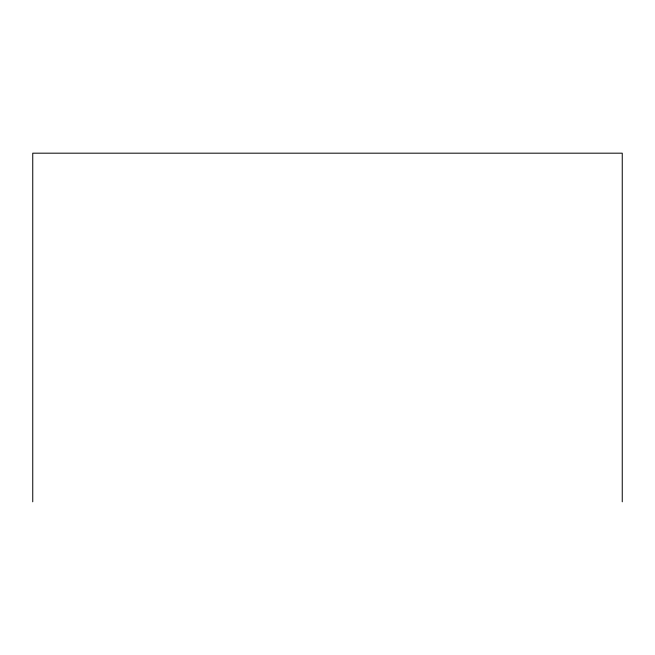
<?xml version="1.0" encoding="UTF-8"?>
<svg xmlns="http://www.w3.org/2000/svg" width="655" height="655" viewBox="0 0 655 655"><rect width="100%" height="100%" fill="white"/><g stroke="black" fill="none" stroke-linecap="round" stroke-linejoin="round"><path stroke-width="0.98" d="M622.25 501.82L622.25 153.18L32.75 153.18L32.75 501.82"/></g></svg>
